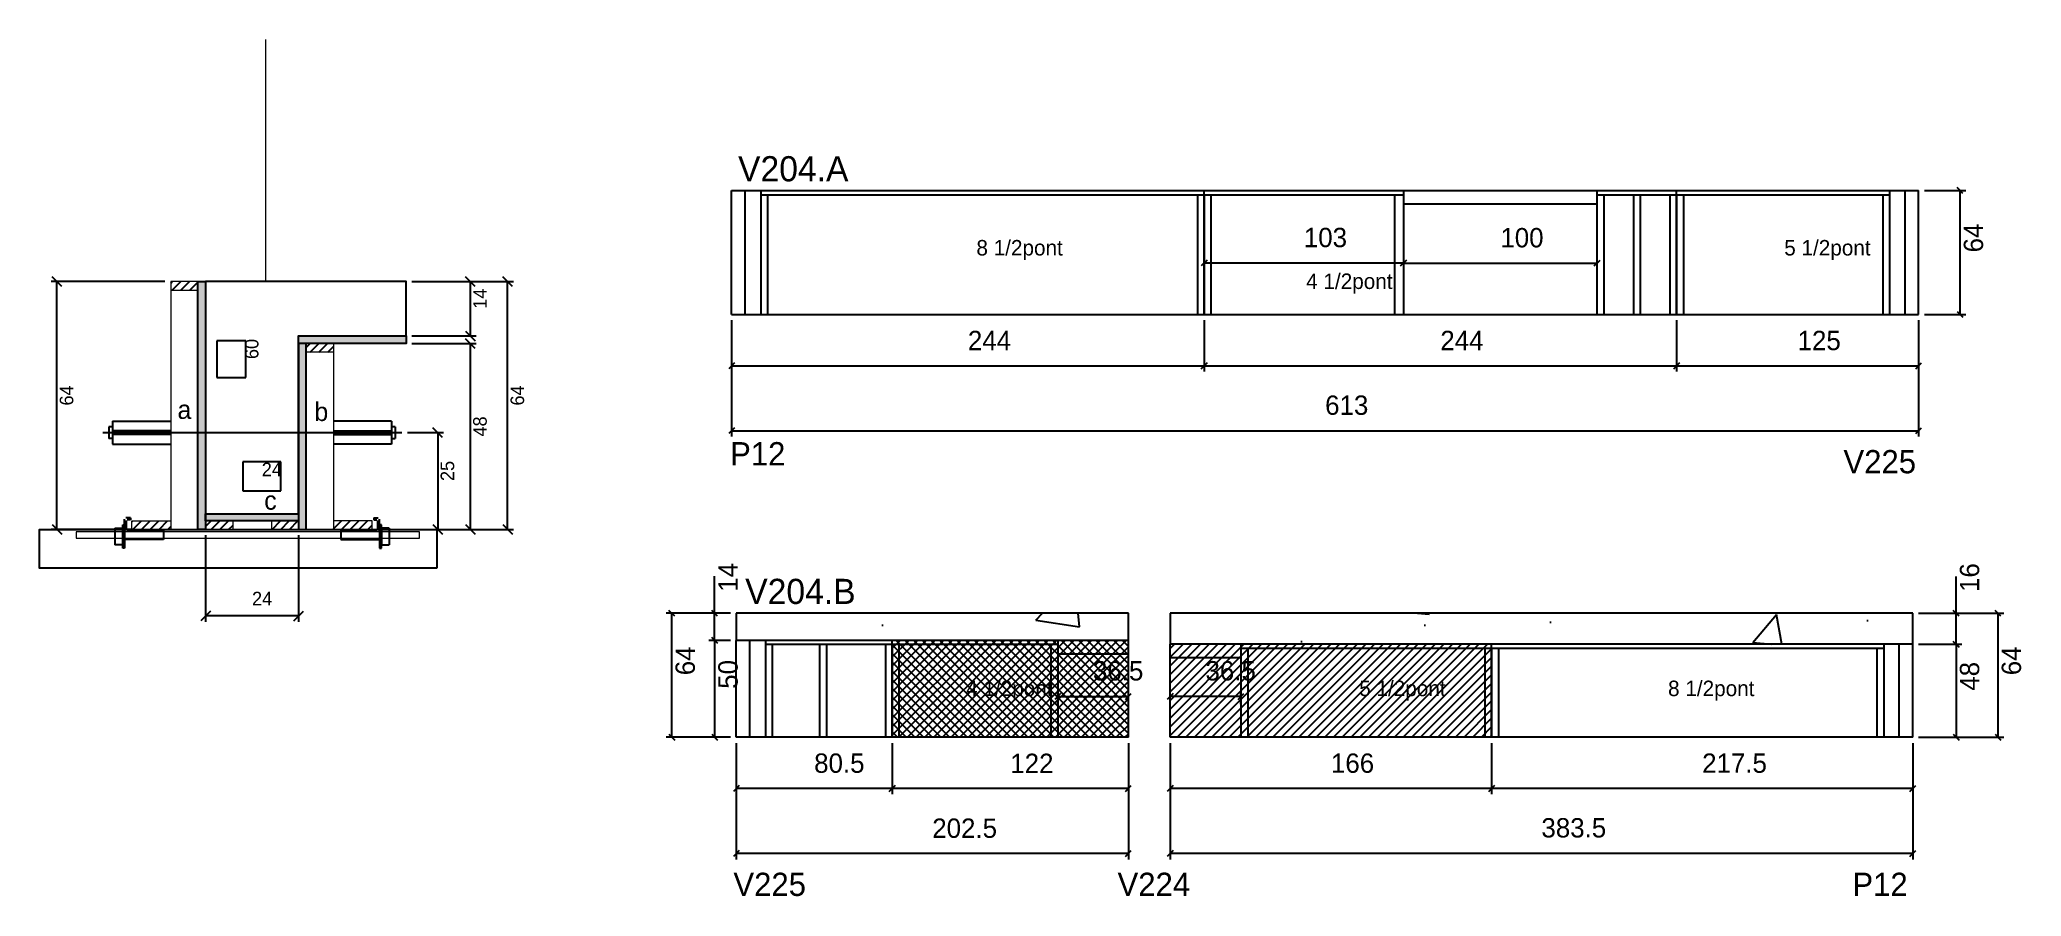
# Model space of a CAD drawing. Header units: metres. Extents: x 6034 to 7057, y 9978 to 10421.
import ezdxf

# ---------------------------------------------------------------- set-up
doc = ezdxf.new("R2010")
doc.units = ezdxf.units.M
for name, color, linetype in [('00 - FELIPE', 7, 'Continuous'), ('5', 7, 'Continuous'), ('barrote', 7, 'Continuous'), ('CONCRETO', 7, 'Continuous'), ('COTA', 7, 'Continuous'), ('Cota Seção (2x)', 7, 'Continuous'), ('detalhes', 7, 'Continuous'), ('Hachura', 7, 'Continuous'), ('Madeira', 7, 'Continuous'), ('Painéis', 7, 'Continuous'), ('presilha', 7, 'Continuous'), ('REAPROVEITAMENTO', 7, 'Continuous'), ('SARR_2.2x7', 7, 'Continuous'), ('SARR_3.5x7', 7, 'Continuous'), ('SCO-___-LAJ', 7, 'Continuous'), ('TENSOR', 7, 'Continuous'), ('texto', 7, 'Continuous'), ('Texto Seção', 7, 'Continuous')]:
    doc.layers.add(name, color=color, linetype=linetype)

msp = doc.modelspace()

# ---------------------------------------------------------------- hatches: boundary and pattern name
at = {"layer": 'COTA'}
h = msp.add_hatch(dxfattribs=at)
h.set_pattern_fill('AR-CONC')
h.paths.add_polyline_path([(6393.4, 10110.5), (6393.4, 10124.5), (6595.9, 10124.5), (6595.9, 10110.5), (6393.4, 10110.5)])
h = msp.add_hatch(dxfattribs=at)
h.set_pattern_fill('AR-CONC')
h.paths.add_polyline_path([(6617.5, 10124.5), (7001, 10124.5), (7001, 10108.5), (6617.5, 10108.5), (6617.5, 10124.5)])
at = {"layer": 'Hachura'}
h = msp.add_hatch(dxfattribs=at)
h.set_pattern_fill('ANSI31')
h.paths.add_polyline_path([(6115.3, 10291.4), (6115.3, 10295.8), (6101.3, 10295.8), (6101.3, 10291.4), (6115.3, 10291.4)])
h = msp.add_hatch(color=7, dxfattribs=at)
h.dxf.hatch_style = 1
h.paths.add_polyline_path([(6115.3, 10295.8), (6119.3, 10295.8), (6119.3, 10167.8), (6115.3, 10167.8), (6115.3, 10295.8)])
h = msp.add_hatch(color=7, dxfattribs=at)
h.dxf.hatch_style = 1
h.paths.add_polyline_path([(6171.3, 10267.8), (6167.3, 10267.8), (6167.3, 10167.8), (6171.3, 10167.8), (6171.3, 10267.8)])
h = msp.add_hatch(color=7, dxfattribs=at)
h.dxf.hatch_style = 1
h.paths.add_polyline_path([(6167.3, 10263.8), (6167.3, 10267.8), (6222.9, 10267.8), (6222.9, 10263.8), (6167.3, 10263.8)])
h = msp.add_hatch(dxfattribs=at)
h.set_pattern_fill('ANSI31')
h.paths.add_polyline_path([(6171.3, 10259.4), (6171.3, 10263.8), (6185.3, 10263.8), (6185.3, 10259.4), (6171.3, 10259.4)])
h = msp.add_hatch(color=7, dxfattribs=at)
h.dxf.hatch_style = 1
h.paths.add_polyline_path([(6119.3, 10172.2), (6119.3, 10175.8), (6167.3, 10175.8), (6167.3, 10172.2), (6119.3, 10172.2)])
h = msp.add_hatch(dxfattribs=at)
h.set_pattern_fill('ANSI31')
h.paths.add_polyline_path([(6081.3, 10167.8), (6081.3, 10172.2), (6101.3, 10172.2), (6101.3, 10167.8), (6081.3, 10167.8)])
h = msp.add_hatch(dxfattribs=at)
h.set_pattern_fill('ANSI31')
h.paths.add_polyline_path([(6119.3, 10167.8), (6119.3, 10172.2), (6133.3, 10172.2), (6133.3, 10167.8), (6119.3, 10167.8)])
h = msp.add_hatch(dxfattribs=at)
h.set_pattern_fill('ANSI31')
h.paths.add_polyline_path([(6167.3, 10167.8), (6167.3, 10172.2), (6153.3, 10172.2), (6153.3, 10167.8), (6167.3, 10167.8)])
h = msp.add_hatch(dxfattribs=at)
h.set_pattern_fill('ANSI31')
h.paths.add_polyline_path([(6205.3, 10167.8), (6205.3, 10172.2), (6185.3, 10172.2), (6185.3, 10167.8), (6205.3, 10167.8)])
at = {"layer": 'REAPROVEITAMENTO'}
h = msp.add_hatch(dxfattribs=at)
h.set_pattern_fill('ANSI37')
h.paths.add_polyline_path([(6473.9, 10110.5), (6473.9, 10060.5), (6595.9, 10060.5), (6595.9, 10110.5), (6473.9, 10110.5)])
h = msp.add_hatch(dxfattribs=at)
h.set_pattern_fill('ANSI31')
h.paths.add_polyline_path([(6617.5, 10108.5), (6617.5, 10060.5), (6783.5, 10060.5), (6783.5, 10108.5), (6617.5, 10108.5), (6617.5, 10108.5)])

# ---------------------------------------------------------------- linework, layer by layer
at = {"color": 7, "lineweight": 25}
for p, q in [((6069.3, 10220.8), (6069.3, 10214.8)), ((6071.3, 10220.8), (6069.3, 10220.8)), ((6071.3, 10214.8), (6069.3, 10214.8)), ((6071.3, 10223.8), (6071.3, 10211.8)), ((6071.3, 10223.8), (6101.3, 10223.8)), ((6101.3, 10218.8), (6071.3, 10218.8)), ((6101.3, 10216.8), (6071.3, 10216.8)), ((6215.3, 10223.8), (6185.3, 10223.8)), ((6185.3, 10218.8), (6215.3, 10218.8)), ((6185.3, 10216.8), (6215.3, 10216.8)), ((6215.3, 10223.8), (6215.3, 10211.8)), ((6217.3, 10220.8), (6215.3, 10220.8)), ((6215.3, 10214.8), (6217.3, 10214.8)), ((6217.3, 10220.8), (6217.3, 10214.8)), ((6071.3, 10211.8), (6101.3, 10211.8)), ((6215.3, 10211.8), (6185.3, 10211.8))]:
    msp.add_line(p, q, dxfattribs=at)
at = {"layer": '00 - FELIPE', "color": 0, "lineweight": 25}
for p, q in [((6560.9, 10083), (6557.9, 10080)), ((6594.4, 10080), (6597.4, 10083)), ((6619, 10083), (6616, 10080)), ((6652.5, 10080), (6655.5, 10083))]:
    msp.add_line(p, q, dxfattribs=at)
at = {"layer": '00 - FELIPE', "color": 4, "lineweight": 25}
for p, q in [((6559.4, 10077.5), (6559.4, 10084.5)), ((6559.4, 10081.5), (6595.9, 10081.5)), ((6595.9, 10077.5), (6595.9, 10084.5)), ((6617.5, 10077.5), (6617.5, 10084.5)), ((6654, 10081.5), (6617.5, 10081.5)), ((6654, 10077.5), (6654, 10084.5))]:
    msp.add_line(p, q, dxfattribs=at)
at = {"layer": 'barrote', "color": 251, "lineweight": 25}
msp.add_lwpolyline([(6238.8, 10147.8), (6033.6, 10147.8), (6033.6, 10167.8), (6238.8, 10167.8)], close=True, dxfattribs=at)
at = {"layer": 'CONCRETO', "color": 251, "lineweight": 25}
msp.add_lwpolyline([(6222.9, 10267.8), (6222.9, 10295.8), (6119.3, 10295.8), (6119.3, 10267.8), (6119.3, 10267.8), (6119.3, 10175.8), (6167.3, 10175.8), (6167.3, 10267.8)], close=True, dxfattribs=at)
at = {"layer": 'COTA', "color": 4, "lineweight": 25}
for p, q in [((6098.3, 10295.8), (6039.5, 10295.8)), ((6042.5, 10167.8), (6042.5, 10295.8)), ((6225.9, 10295.8), (6278.3, 10295.8)), ((6225.9, 10295.8), (6259, 10295.8)), ((6256, 10295.8), (6256, 10267.8)), ((6275.3, 10167.8), (6275.3, 10295.8)), ((6391, 10275.9), (6391, 10249.3)), ((6391, 10275.9), (6391, 10215.8)), ((6635, 10275.9), (6635, 10249.3)), ((6635, 10275.9), (6635, 10249.3)), ((6879, 10275.9), (6879, 10249.3)), ((6879, 10275.9), (6879, 10249.3)), ((7004, 10275.9), (7004, 10249.3)), ((7004, 10275.9), (7004, 10215.8)), ((6225.9, 10267.8), (6259, 10267.8)), ((6225.9, 10263.8), (6259, 10263.8)), ((6256, 10263.8), (6256, 10167.8)), ((6391, 10252.3), (6635, 10252.3)), ((6635, 10252.3), (6879, 10252.3)), ((6879, 10252.3), (7004, 10252.3)), ((6223.6, 10217.8), (6242.2, 10217.8)), ((6239.2, 10217.8), (6239.2, 10167.8)), ((6391, 10218.8), (7004, 10218.8)), ((6082.7, 10167.8), (6039.5, 10167.8)), ((6119.3, 10164.8), (6119.3, 10120.1)), ((6167.3, 10164.8), (6167.3, 10120.1)), ((6203.9, 10167.8), (6278.3, 10167.8)), ((6203.9, 10167.8), (6259, 10167.8)), ((6223.6, 10167.8), (6242.2, 10167.8)), ((6167.3, 10123.1), (6119.3, 10123.1)), ((7004, 10124.5), (7048, 10124.5)), ((7045, 10124.5), (7045, 10060.5)), ((7004, 10108.5), (7026.4, 10108.5)), ((7023.4, 10108.5), (7023.4, 10060.5)), ((6393.4, 10057.5), (6393.4, 10031)), ((6393.4, 10057.5), (6393.4, 9997.4)), ((6473.9, 10057.5), (6473.9, 10031)), ((6473.9, 10057.5), (6473.9, 10031)), ((6595.9, 10057.5), (6595.9, 10031)), ((6595.9, 10057.5), (6595.9, 9997.4)), ((6617.5, 10057.5), (6617.5, 10031)), ((6617.5, 10057.5), (6617.5, 9997.4)), ((6783.5, 10057.5), (6783.5, 10031)), ((6783.5, 10057.5), (6783.5, 10031)), ((7001, 10057.5), (7001, 10031)), ((7001, 10057.5), (7001, 9997.4)), ((7004, 10060.5), (7048, 10060.5)), ((7004, 10060.5), (7026.4, 10060.5)), ((6473.9, 10034), (6393.4, 10034)), ((6595.9, 10034), (6473.9, 10034)), ((6783.5, 10034), (6617.5, 10034)), ((7001, 10034), (6783.5, 10034)), ((6595.9, 10000.4), (6393.4, 10000.4)), ((7001, 10000.4), (6617.5, 10000.4))]:
    msp.add_line(p, q, dxfattribs=at)
at = {"layer": 'COTA', "color": 0, "lineweight": 25}
for p, q in [((6392.5, 10253.8), (6389.5, 10250.8)), ((6633.5, 10250.8), (6636.5, 10253.8)), ((6636.5, 10253.8), (6633.5, 10250.8)), ((6880.5, 10253.8), (6877.5, 10250.8)), ((6877.5, 10250.8), (6880.5, 10253.8)), ((7002.5, 10250.8), (7005.5, 10253.8)), ((6392.5, 10220.3), (6389.5, 10217.3)), ((7002.5, 10217.3), (7005.5, 10220.3)), ((7046.5, 10123), (7043.5, 10126)), ((7024.9, 10107), (7021.9, 10110)), ((7021.9, 10062), (7024.9, 10059)), ((7043.5, 10062), (7046.5, 10059)), ((6394.9, 10035.5), (6391.9, 10032.5)), ((6475.4, 10035.5), (6472.4, 10032.5)), ((6472.4, 10032.5), (6475.4, 10035.5)), ((6594.4, 10032.5), (6597.4, 10035.5)), ((6619, 10035.5), (6616, 10032.5)), ((6785, 10035.5), (6782, 10032.5)), ((6782, 10032.5), (6785, 10035.5)), ((6999.5, 10032.5), (7002.5, 10035.5)), ((6394.9, 10001.9), (6391.9, 9998.9)), ((6594.4, 9998.9), (6597.4, 10001.9)), ((6619, 10001.9), (6616, 9998.9)), ((6999.5, 9998.9), (7002.5, 10001.9))]:
    msp.add_line(p, q, dxfattribs=at)
at = {"layer": 'COTA', "color": 241, "lineweight": 25}
for p, q in [((6595.9, 10124.5), (6393.4, 10124.5)), ((6393.4, 10124.5), (6393.4, 10110.5)), ((6595.9, 10110.5), (6595.9, 10124.5)), ((7001, 10124.5), (6617.5, 10124.5)), ((6617.5, 10124.5), (6617.5, 10108.5)), ((7001, 10108.5), (7001, 10124.5))]:
    msp.add_line(p, q, dxfattribs=at)
at = {"layer": 'COTA', "color": 0, "lineweight": 25}
for points in [[(6045, 10293.3), (6040, 10298.3)], [(6258.5, 10293.3), (6253.5, 10298.3)], [(6277.8, 10293.3), (6272.8, 10298.3)], [(6253.5, 10270.3), (6258.5, 10265.3)], [(6258.5, 10261.3), (6253.5, 10266.3)], [(6241.7, 10215.3), (6236.7, 10220.3)], [(6040, 10170.3), (6045, 10165.3)], [(6236.7, 10170.3), (6241.7, 10165.3)], [(6253.5, 10170.3), (6258.5, 10165.3)], [(6272.8, 10170.3), (6277.8, 10165.3)], [(6121.8, 10125.6), (6116.8, 10120.6)], [(6164.8, 10120.6), (6169.8, 10125.6)]]:
    msp.add_lwpolyline(points, dxfattribs=at)
at = {"layer": 'Cota Seção (2x)', "color": 180, "lineweight": 25}
for p, q in [((6140.1, 10265.3), (6125.1, 10265.3)), ((6125.1, 10265.3), (6125.1, 10246.3)), ((6140.1, 10246.3), (6140.1, 10265.3)), ((6125.1, 10246.3), (6140.1, 10246.3)), ((6158.2, 10202.8), (6138.5, 10202.8)), ((6138.5, 10202.8), (6138.5, 10187.8)), ((6158.2, 10187.8), (6158.2, 10202.8)), ((6138.5, 10187.8), (6158.2, 10187.8))]:
    msp.add_line(p, q, dxfattribs=at)
at = {"layer": 'Madeira', "color": 126, "lineweight": 18}
for points in [[(6115.3, 10291.4), (6115.3, 10295.8), (6101.3, 10295.8), (6101.3, 10291.4)], [(6115.3, 10295.8), (6101.3, 10295.8), (6101.3, 10167.8), (6115.3, 10167.8)], [(6171.3, 10259.4), (6171.3, 10263.8), (6185.3, 10263.8), (6185.3, 10259.4)], [(6171.3, 10263.8), (6185.3, 10263.8), (6185.3, 10167.8), (6171.3, 10167.8)], [(6081.3, 10167.8), (6081.3, 10172.2), (6101.3, 10172.2), (6101.3, 10167.8)], [(6119.3, 10167.8), (6119.3, 10172.2), (6133.3, 10172.2), (6133.3, 10167.8)], [(6167.3, 10167.8), (6167.3, 10172.2), (6153.3, 10172.2), (6153.3, 10167.8)], [(6205.3, 10167.8), (6205.3, 10172.2), (6185.3, 10172.2), (6185.3, 10167.8)]]:
    msp.add_lwpolyline(points, close=True, dxfattribs=at)
at = {"layer": 'Painéis', "color": 200, "lineweight": 25}
for p, q in [((6391, 10342.9), (7004, 10342.9)), ((6391, 10278.9), (6391, 10342.9)), ((6635, 10278.9), (6635, 10342.9)), ((6879, 10278.9), (6879, 10342.9)), ((7004, 10278.9), (7004, 10342.9)), ((6391, 10278.9), (7004, 10278.9)), ((6595.9, 10110.5), (6393.4, 10110.5)), ((6393.4, 10060.5), (6393.4, 10110.5)), ((6473.9, 10060.5), (6473.9, 10110.5)), ((6595.9, 10060.5), (6595.9, 10110.5)), ((7001, 10108.5), (6617.5, 10108.5)), ((6617.5, 10060.5), (6617.5, 10108.5)), ((6783.5, 10060.5), (6783.5, 10108.5)), ((7001, 10060.5), (7001, 10108.5)), ((6595.9, 10060.5), (6393.4, 10060.5)), ((7001, 10060.5), (6617.5, 10060.5))]:
    msp.add_line(p, q, dxfattribs=at)
at = {"layer": 'Painéis', "color": 4, "lineweight": 25}
for p, q in [((7007, 10342.9), (7028.4, 10342.9)), ((7025.4, 10278.9), (7025.4, 10342.9)), ((6738, 10305.4), (6635, 10305.4)), ((6738, 10305.4), (6838, 10305.4)), ((7007, 10278.9), (7028.4, 10278.9)), ((6382.2, 10124.5), (6382.2, 10143.6)), ((7023.4, 10124.5), (7023.4, 10143.5)), ((6390.4, 10124.5), (6357.1, 10124.5)), ((6360.1, 10060.5), (6360.1, 10124.5)), ((6390.4, 10124.5), (6379.2, 10124.5)), ((6382.2, 10110.5), (6382.2, 10124.5)), ((7004, 10124.5), (7026.4, 10124.5)), ((7023.4, 10108.5), (7023.4, 10124.5)), ((6390.4, 10110.5), (6379.2, 10110.5)), ((6390.4, 10110.5), (6379.2, 10110.5)), ((6382.2, 10110.5), (6382.2, 10060.5)), ((7004, 10108.5), (7026.4, 10108.5)), ((6390.4, 10060.5), (6357.1, 10060.5)), ((6390.4, 10060.5), (6379.2, 10060.5))]:
    msp.add_line(p, q, dxfattribs=at)
at = {"layer": 'Painéis', "color": 0, "lineweight": 25}
for p, q in [((7026.9, 10341.4), (7023.9, 10344.4)), ((6636.5, 10306.9), (6633.5, 10303.9)), ((6739.5, 10306.9), (6736.5, 10303.9)), ((6736.5, 10303.9), (6739.5, 10306.9)), ((6836.5, 10303.9), (6839.5, 10306.9)), ((7023.9, 10280.4), (7026.9, 10277.4)), ((6361.6, 10123), (6358.6, 10126)), ((6383.7, 10123), (6380.7, 10126)), ((7024.9, 10123), (7021.9, 10126)), ((6383.7, 10109), (6380.7, 10112)), ((6380.7, 10112), (6383.7, 10109)), ((7021.9, 10110), (7024.9, 10107)), ((6358.6, 10062), (6361.6, 10059)), ((6380.7, 10062), (6383.7, 10059))]:
    msp.add_line(p, q, dxfattribs=at)
at = {"layer": 'Painéis', "color": 200, "lineweight": 25}
for points in [[(6115.3, 10295.8), (6119.3, 10295.8), (6119.3, 10167.8), (6115.3, 10167.8)], [(6167.3, 10263.8), (6167.3, 10267.8), (6222.9, 10267.8), (6222.9, 10263.8)], [(6171.3, 10263.8), (6167.3, 10263.8), (6167.3, 10167.8), (6171.3, 10167.8)], [(6119.3, 10172.2), (6119.3, 10175.8), (6167.3, 10175.8), (6167.3, 10172.2)]]:
    msp.add_lwpolyline(points, close=True, dxfattribs=at)
at = {"layer": 'presilha', "color": 1, "lineweight": 25}
for p, q in [((6080.5, 10173.8), (6078.2, 10173.8)), ((6080.5, 10173.8), (6080.5, 10172.8)), ((6206.2, 10173.8), (6206.2, 10172.8)), ((6206.2, 10173.8), (6208.4, 10173.8)), ((6072.5, 10168.5), (6076.5, 10168.5)), ((6072.5, 10168.5), (6072.5, 10159.8)), ((6076.5, 10170.2), (6077.5, 10170.2)), ((6076.5, 10158.2), (6076.5, 10170.2)), ((6076.5, 10168.5), (6076.5, 10159.8)), ((6077.5, 10166.9), (6077.5, 10173.1)), ((6077.5, 10170.2), (6077.5, 10158.2)), ((6078.5, 10167.5), (6078.5, 10172.4)), ((6080.5, 10172.8), (6078.8, 10172.8)), ((6097.5, 10167.2), (6078.8, 10167.2)), ((6097.5, 10167.2), (6097.5, 10162.6)), ((6189.2, 10167.2), (6189.2, 10162.6)), ((6189.2, 10167.2), (6207.8, 10167.2)), ((6206.2, 10172.8), (6207.8, 10172.8)), ((6208.2, 10167.5), (6208.2, 10172.4)), ((6209.2, 10166.9), (6209.2, 10173.1)), ((6210.2, 10170.2), (6209.2, 10170.2)), ((6209.2, 10170.2), (6209.2, 10158.2)), ((6210.2, 10158.2), (6210.2, 10170.2)), ((6214.2, 10168.5), (6210.2, 10168.5)), ((6210.2, 10168.5), (6210.2, 10159.8)), ((6214.2, 10168.5), (6214.2, 10159.8)), ((6076.5, 10159.8), (6072.5, 10159.8)), ((6077.5, 10158.2), (6076.5, 10158.2)), ((6097.5, 10162.6), (6077.5, 10162.6)), ((6189.2, 10162.6), (6209.2, 10162.6)), ((6209.2, 10158.2), (6210.2, 10158.2)), ((6210.2, 10159.8), (6214.2, 10159.8))]:
    msp.add_line(p, q, dxfattribs=at)
at = {"layer": 'SARR_2.2x7', "color": 40, "lineweight": 25}
for p, q in [((6398, 10278.9), (6398, 10342.9)), ((6406, 10340.7), (6635, 10340.7)), ((6635, 10340.7), (6738, 10340.7)), ((6838, 10340.7), (6879, 10340.7)), ((6879, 10340.7), (6989, 10340.7)), ((6997, 10278.9), (6997, 10342.9)), ((6738, 10335.9), (6838, 10335.9)), ((6400.4, 10060.5), (6400.4, 10110.5)), ((6473.9, 10108.3), (6408.4, 10108.3)), ((6559.4, 10108.3), (6473.9, 10108.3)), ((6559.4, 10103.5), (6595.9, 10103.5)), ((6783.5, 10106.3), (6654, 10106.3)), ((6986, 10106.3), (6783.5, 10106.3)), ((6994, 10060.5), (6994, 10108.5)), ((6654, 10101.5), (6617.5, 10101.5))]:
    msp.add_line(p, q, dxfattribs=at)
at = {"layer": 'SARR_3.5x7', "color": 81, "lineweight": 25}
for p, q in [((6406, 10342.9), (6406, 10278.9)), ((6409.5, 10340.7), (6409.5, 10278.9)), ((6631.5, 10340.7), (6631.5, 10278.9)), ((6635, 10340.7), (6635, 10278.9)), ((6638.5, 10340.7), (6638.5, 10278.9)), ((6733.5, 10278.9), (6733.5, 10340.7)), ((6738, 10342.9), (6738, 10278.9)), ((6838, 10278.9), (6838, 10342.9)), ((6841.5, 10340.7), (6841.5, 10278.9)), ((6856.7, 10340.7), (6856.7, 10278.9)), ((6860.2, 10340.7), (6860.2, 10278.9)), ((6875.5, 10340.7), (6875.5, 10278.9)), ((6879, 10340.7), (6879, 10278.9)), ((6882.5, 10340.7), (6882.5, 10278.9)), ((6985.5, 10340.7), (6985.5, 10278.9)), ((6989, 10342.9), (6989, 10278.9)), ((6406, 10278.9), (6409.5, 10278.9)), ((6631.5, 10278.9), (6635, 10278.9)), ((6635, 10278.9), (6638.5, 10278.9)), ((6408.4, 10110.5), (6408.4, 10060.5)), ((6411.9, 10108.3), (6411.9, 10060.5)), ((6436.4, 10108.3), (6436.4, 10060.5)), ((6439.9, 10108.3), (6439.9, 10060.5)), ((6470.4, 10108.3), (6470.4, 10060.5)), ((6473.9, 10108.3), (6473.9, 10060.5)), ((6477.4, 10108.3), (6477.4, 10060.5)), ((6555.9, 10108.3), (6555.9, 10060.5)), ((6559.4, 10110.5), (6559.4, 10060.5)), ((6654, 10108.5), (6654, 10060.5)), ((6657.5, 10106.3), (6657.5, 10060.5)), ((6780, 10106.3), (6780, 10060.5)), ((6783.5, 10106.3), (6783.5, 10060.5)), ((6787, 10106.3), (6787, 10060.5)), ((6982.5, 10106.3), (6982.5, 10060.5)), ((6986, 10108.5), (6986, 10060.5)), ((6473.9, 10060.5), (6470.4, 10060.5)), ((6477.4, 10060.5), (6473.9, 10060.5)), ((6783.5, 10060.5), (6780, 10060.5)), ((6787, 10060.5), (6783.5, 10060.5))]:
    msp.add_line(p, q, dxfattribs=at)
at = {"layer": 'SCO-___-LAJ', "color": 1, "lineweight": 0}
msp.add_lwpolyline([(6229.8, 10166.5), (6052.5, 10166.5), (6052.5, 10163.3), (6229.8, 10163.3)], close=True, dxfattribs=at)
at = {"layer": 'TENSOR', "color": 3, "lineweight": 25}
msp.add_line((6066.3, 10217.8), (6220.6, 10217.8), dxfattribs=at)
at = {"layer": 'Texto Seção', "color": 252, "lineweight": 15}
msp.add_line((6150.5, 10295.8), (6150.5, 10420.8), dxfattribs=at)

# ---------------------------------------------------------------- texts
at = {"layer": '00 - FELIPE', "color": 240, "lineweight": 25}
for p in [(6577.6, 10089.8), (6635.7, 10089.8)]:
    msp.add_text('36.5', height=10, dxfattribs=at).set_placement(p)
at = {"layer": '5', "color": 5, "lineweight": 25}
for s, rotation, p in [('P12', 360, (6390.2, 10200.9)), ('V225', 0, (6965.2, 10196.8)), ('V225', 360, (6391.9, 9978.5)), ('V224', 360, (6590.3, 9978.5)), ('P12', 360, (6969.8, 9978.5))]:
    msp.add_text(s, height=12, rotation=rotation, dxfattribs=at).set_placement(p)
at = {"layer": 'COTA', "color": 1, "lineweight": 25}
for s, p in [('14', (6264.5, 10281.8)), ('64', (6051, 10231.8)), ('64', (6283.8, 10231.8)), ('48', (6264.5, 10215.8)), ('25', (6247.7, 10192.8))]:
    msp.add_text(s, height=7, rotation=90, dxfattribs=at).set_placement(p)
at = {"layer": 'COTA', "color": 240, "lineweight": 25}
for s, p in [('244', (6513, 10260.4)), ('244', (6757, 10260.4)), ('125', (6941.5, 10260.4)), ('613', (6697.5, 10227)), ('80.5', (6433.6, 10042.1)), ('122', (6534.9, 10042)), ('166', (6700.5, 10042.1)), ('217.5', (6892.2, 10042.1)), ('202.5', (6494.6, 10008.5)), ('383.5', (6809.2, 10008.7))]:
    msp.add_text(s, height=10, dxfattribs=at).set_placement(p)
at = {"layer": 'COTA', "color": 1, "lineweight": 25}
msp.add_text('24', height=7, dxfattribs=at).set_placement((6143.3, 10128.6))
at = {"layer": 'COTA', "color": 240, "lineweight": 25}
for s, p in [('64', (7056.9, 10092.5)), ('48', (7035.3, 10084.5))]:
    msp.add_text(s, height=10, rotation=90, dxfattribs=at).set_placement(p)
at = {"layer": 'Cota Seção (2x)', "color": 1, "lineweight": 25}
msp.add_text('60', height=7, rotation=90, dxfattribs=at).set_placement((6146.6, 10255.8))
msp.add_text('24', height=7, dxfattribs=at).set_placement((6148.3, 10195.3))
at = {"layer": 'detalhes', "color": 4, "lineweight": 25}
for s, p in [('a', (6104.8, 10224.9)), ('b', (6175.5, 10223.8)), ('c', (6149.6, 10178))]:
    msp.add_text(s, height=9.6, dxfattribs=at).set_placement(p)
at = {"layer": 'Painéis', "color": 240, "lineweight": 25}
for s, p in [('103', (6686.5, 10313.6)), ('100', (6788, 10313.5))]:
    msp.add_text(s, height=10, dxfattribs=at).set_placement(p)
for s, p in [('64', (7037.3, 10310.9)), ('14', (6394.1, 10135.6)), ('16', (7035.3, 10135.5)), ('64', (6372, 10092.5)), ('50', (6394.1, 10085.5))]:
    msp.add_text(s, height=10, rotation=90, dxfattribs=at).set_placement(p)
at = {"layer": 'texto', "color": 2, "lineweight": 25}
for s, p in [('8 1/2pont', (6517.4, 10309.3)), ('5 1/2pont', (6934.6, 10309.3)), ('4 1/2pont', (6687.7, 10292)), ('4 1/2pont', (6512.1, 10081.7)), ('5 1/2pont', (6715.1, 10081.7)), ('8 1/2pont', (6874.6, 10081.7))]:
    msp.add_text(s, height=8, dxfattribs=at).set_placement(p)
at = {"layer": 'Texto Seção', "color": 7, "lineweight": 15}
for s, p in [('V204.A', (6394.3, 10347.6)), ('V204.B', (6398, 10129.3))]:
    msp.add_text(s, height=13, dxfattribs=at).set_placement(p)

doc.saveas('drawing.dxf')
